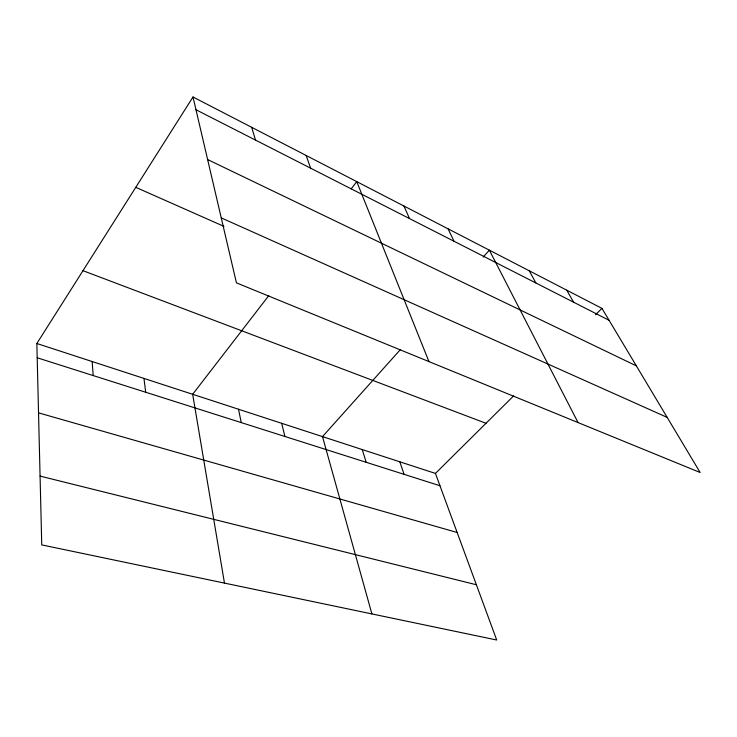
<?xml version="1.0" encoding="UTF-8"?>
<svg xmlns="http://www.w3.org/2000/svg" width="737" height="737" viewBox="0 0 737 737"><rect width="100%" height="100%" fill="white"/><g stroke="black" fill="none" stroke-linecap="round" stroke-linejoin="round"><path stroke-width="1.11" d="M36.85 343.506L435.429 473.421L496.701 640.011L41.742 544.901L36.85 343.506L193.002 96.989L601.945 308.37L700.15 472.509L236.43 282.861L193.002 96.989M268.756 295.666L192.661 394.286L224.472 583.096M351.208 188.819L356.754 181.634L428.962 361.6M400.412 349.55L322.502 436.617L371.899 613.921M483.214 257.038L489.359 250.175L578.057 422.577M435.429 473.421L513.643 395.889M595.551 314.708L601.945 308.37M40.074 476.093L476.388 584.763M38.536 412.858L457.152 532.492M37.2 357.777L439.961 485.738M82.977 270.682L486.015 423.287M135.774 187.345L223.947 226.37M221.247 217.885L667.169 417.391M207.613 159.542L636.344 365.865M195.987 109.749L609.075 320.291M566.716 290.157L573.626 302.225M529.258 270.801L535.91 282.999M448.05 228.82L454.038 241.266M403.95 206.028L409.514 218.576M306.131 155.47L310.618 168.174M399.822 461.813L404.088 474.342M362.236 449.57L366.197 462.302M251.704 127.335L255.499 140.076M281.691 423.314L284.915 436.479M238.484 409.228L241.275 422.614M143.964 378.422L145.696 392.25M92.134 361.526L93.221 375.575"/></g></svg>
